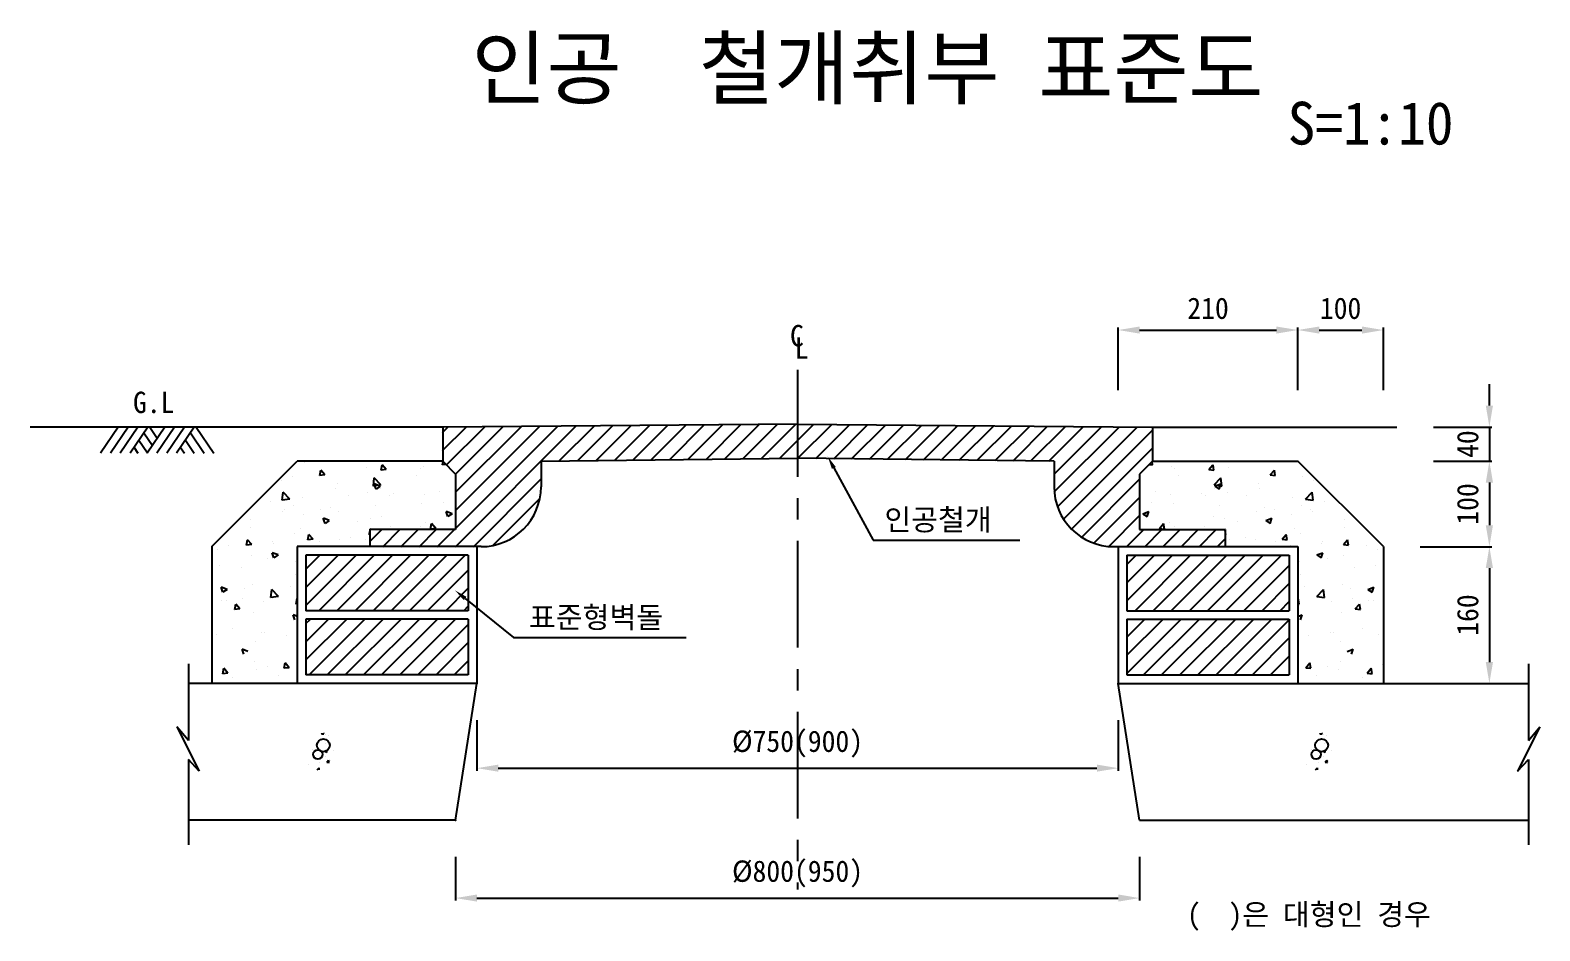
# Model space of a CAD drawing. Header units: millimetres. Extents: x -354 to 24098, y -15246 to 222.
# Drawn here: x 4740 to 6506, y -831 to 222 of the extents above; entities that cross this region are included whole.
import ezdxf
from ezdxf.enums import TextEntityAlignment as Align

# ---------------------------------------------------------------- set-up
doc = ezdxf.new("R2010")
doc.units = ezdxf.units.MM
doc.header["$LTSCALE"] = 100
doc.linetypes.add('CENTER', pattern=[2, 1.25, -0.25, 0.25, -0.25])
for name, color, linetype in [('TN-CNTL', 1, 'CENTER'), ('TN-CONC', 4, 'Continuous'), ('TN-CUTL', 1, 'CENTER'), ('TN-DIMS', 1, 'Continuous'), ('TN-GRND', 3, 'Continuous'), ('TN-LEAL', 1, 'Continuous'), ('TN-LEAT', 3, 'Continuous'), ('TN-PATT', 1, 'Continuous'), ('TN-STEL', 4, 'Continuous'), ('TN-TEX1', 6, 'Continuous'), ('TN-TEXT', 3, 'Continuous')]:
    doc.layers.add(name, color=color, linetype=linetype)
doc.styles.add('D', font='GulimChe.ttf')
doc.dimstyles.new('D', dxfattribs={"dimtxt": 2.5, "dimasz": 2.5, "dimexe": 1.25, "dimexo": 2, "dimgap": 1, "dimtad": 1, "dimdec": 0, "dimtxsty": 'D', "dimcen": 2.5, "dimclrd": 1, "dimclre": 1, "dimclrt": 7, "dimadec": 0, "dimazin": 0, "dimtfac": 1, "dimtdec": 0, "dimtmove": 0, "dimatfit": 3, "dimfxl": 0, "dimarcsym": 0})

# ---------------------------------------------------------------- blocks, each defined once
blk = doc.blocks.new('*X0')
at = {"color": 0}
for p, q in [((18333, 13863.2), (18337, 13862.8)), ((18337, 13862.8), (18336.3, 13866.5)), ((18359.5, 13861.3), (18359.5, 13861.3)), ((18362.4, 13858.4), (18362.4, 13858.4)), ((18402.7, 13857.1), (18407.5, 13862.8)), ((18408.7, 13856.5), (18407.6, 13862.8)), ((18425.3, 13859.8), (18425.3, 13859.8)), ((18425.6, 13866.7), (18425.6, 13866.7)), ((18498.1, 13866.9), (18498.7, 13866.6)), ((18498.7, 13866.6), (18498.8, 13866.9)), ((18324.5, 13853.4), (18324.5, 13853.4)), ((18367, 13849.8), (18367, 13849.8)), ((18402.7, 13857.1), (18408.7, 13856.6)), ((18408.9, 13839.2), (18416.7, 13847.3)), ((18409.7, 13837.7), (18416.7, 13840.4)), ((18414.6, 13834.3), (18416.7, 13840.4)), ((18417.8, 13837.8), (18416.7, 13847.3)), ((18460.2, 13841.4), (18460.2, 13841.4)), ((18474.5, 13850.8), (18479.3, 13856.5)), ((18474.5, 13850.8), (18480.4, 13850.3)), ((18480.4, 13850.3), (18479.3, 13856.5)), ((18512.1, 13848.9), (18512.1, 13848.9)), ((18525.3, 13843.9), (18525.3, 13843.9)), ((18340.4, 13830.9), (18340.4, 13830.9)), ((18358.3, 13828), (18358.3, 13828)), ((18393.8, 13828.6), (18393.8, 13828.6)), ((18399.2, 13827.3), (18399.2, 13827.3)), ((18408.9, 13839.2), (18417.8, 13837.8)), ((18409.6, 13835), (18409.6, 13835)), ((18409.7, 13837.7), (18414.6, 13834.3)), ((18424.3, 13830.6), (18424.3, 13830.6)), ((18447.2, 13826.4), (18447.2, 13826.4)), ((18462.2, 13835.5), (18462.2, 13835.5)), ((18500.6, 13824.1), (18500.6, 13824.1)), ((18515.6, 13822.6), (18523.4, 13830.8)), ((18515.6, 13822.6), (18524.5, 13821.3)), ((18524.5, 13821.2), (18523.4, 13830.7)), ((18325.6, 13805.4), (18332.6, 13808.1)), ((18325.6, 13805.4), (18330.6, 13802.1)), ((18330.6, 13802.1), (18332.6, 13808.1)), ((18336.1, 13819), (18336.1, 13819)), ((18361.5, 13817.4), (18361.5, 13817.4)), ((18414.9, 13815.2), (18414.9, 13815.2)), ((18458.9, 13808.1), (18458.9, 13808.1)), ((18468.3, 13812.9), (18468.3, 13812.9)), ((18479.5, 13810.2), (18479.5, 13810.2)), ((18510.9, 13815.6), (18510.9, 13815.6)), ((18521.6, 13810.7), (18521.6, 13810.7)), ((18524, 13807.7), (18524, 13807.7)), ((18537.8, 13820.2), (18537.8, 13820.2)), ((18344.9, 13788.1), (18349.7, 13793.9)), ((18344.9, 13788.1), (18350.9, 13787.6)), ((18350.9, 13787.6), (18349.7, 13793.9)), ((18357.1, 13794.7), (18357.1, 13794.7)), ((18362.8, 13790.2), (18362.8, 13790.2)), ((18372.9, 13787.8), (18372.9, 13787.8)), ((18398, 13791.1), (18398, 13791.1)), ((18408.4, 13801.7), (18408.4, 13801.7)), ((18420.9, 13786.9), (18421.4, 13787.6)), ((18421.2, 13800.2), (18421.2, 13800.2)), ((18421.6, 13786.9), (18421.4, 13787.6)), ((18435.8, 13796.1), (18435.8, 13796.1)), ((18469.3, 13797.4), (18476.3, 13800.1)), ((18469.3, 13797.4), (18474.3, 13794.1)), ((18474.3, 13794.1), (18476.4, 13800.1)), ((18499, 13804.4), (18499, 13804.4)), ((18503.4, 13788.2), (18503.4, 13788.2)), ((18561, 13789.4), (18561, 13789.4)), ((18561.8, 13798.2), (18561.8, 13798.2)), ((18422.6, 13781.3), (18421.7, 13785.9)), ((18421.7, 13781.4), (18422.6, 13781.3)), ((18427.3, 13775.5), (18427.3, 13775.5)), ((18445.1, 13778.2), (18445.1, 13778.2)), ((18457.7, 13774.8), (18457.7, 13774.8)), ((18480.7, 13773.3), (18480.7, 13773.3)), ((18488.3, 13775.6), (18493.1, 13781.3)), ((18488.3, 13775.6), (18494.3, 13775.1)), ((18494.3, 13775), (18493.2, 13781.3)), ((18509.7, 13782.3), (18509.7, 13782.3)), ((18534.1, 13771), (18534.1, 13771)), ((18535.6, 13773.3), (18535.6, 13773.3)), ((18560.1, 13769.3), (18564.9, 13775.1)), ((18566, 13768.8), (18564.9, 13775)), ((18497.7, 13768.3), (18497.7, 13768.3)), ((18529, 13757.2), (18536, 13759.9)), ((18529, 13757.2), (18534, 13753.8)), ((18534, 13753.8), (18536, 13759.8)), ((18541.6, 13753.2), (18541.6, 13753.2)), ((18559.8, 13756.1), (18559.8, 13756.1)), ((18560.1, 13769.3), (18566, 13768.8)), ((18587.4, 13768.8), (18587.4, 13768.8)), ((18599.9, 13763.2), (18599.9, 13763.2)), ((18508.5, 13749), (18508.5, 13749)), ((18572.5, 13742.1), (18572.5, 13742.1)), ((18597.5, 13745.4), (18597.5, 13745.4)), ((18509.3, 13733.8), (18509.3, 13733.8)), ((18514.6, 13719.9), (18514.6, 13719.9)), ((18528.9, 13708.7), (18536.6, 13716.8)), ((18537.8, 13707.3), (18536.7, 13716.8)), ((18558.6, 13722.8), (18558.6, 13722.8)), ((18568, 13717.7), (18568, 13717.7)), ((18588.7, 13716.9), (18595.7, 13719.6)), ((18588.7, 13716.9), (18593.7, 13713.6)), ((18593.7, 13713.5), (18595.7, 13719.6)), ((18506.7, 13705.8), (18507, 13706.1)), ((18506.7, 13700), (18508.2, 13699.8)), ((18508.2, 13699.8), (18507, 13706.1)), ((18507.2, 13715.8), (18507.2, 13715.8)), ((18528.9, 13708.7), (18537.8, 13707.3)), ((18535.7, 13706.5), (18535.7, 13706.5)), ((18546.1, 13702.7), (18546.1, 13702.7)), ((18571.2, 13706), (18571.2, 13706)), ((18573.9, 13694.1), (18578.7, 13699.8)), ((18579.9, 13693.6), (18578.8, 13699.8)), ((18589, 13704.2), (18589, 13704.2)), ((18595.8, 13703.6), (18595.8, 13703.6)), ((18506.7, 13685.4), (18511.7, 13687.3)), ((18509.7, 13681.3), (18511.7, 13687.3)), ((18557.4, 13689.5), (18557.4, 13689.5)), ((18573.9, 13694.1), (18579.9, 13693.6)), ((18544.9, 13666.6), (18544.9, 13666.6)), ((18548.1, 13666.8), (18548.1, 13666.8)), ((18582.7, 13671.5), (18582.7, 13671.5)), ((18601.4, 13664.6), (18601.4, 13664.6)), ((18519.8, 13663.3), (18519.8, 13663.3)), ((18556.1, 13656.2), (18556.1, 13656.2)), ((18564.4, 13644.4), (18571.4, 13647.1)), ((18569.4, 13641), (18571.4, 13647.1)), ((18606.7, 13662.6), (18606.7, 13662.6)), ((18516.1, 13625.1), (18520.9, 13630.9)), ((18522.1, 13624.6), (18520.9, 13630.9)), ((18556.4, 13632.1), (18556.4, 13632.1)), ((18605.4, 13629.3), (18605.4, 13629.3)), ((18516.1, 13625.1), (18522.1, 13624.6)), ((18518.6, 13627.1), (18518.6, 13627.1)), ((18528.6, 13615.7), (18528.6, 13615.7)), ((18541.3, 13626.6), (18541.3, 13626.6)), ((18554.9, 13622.9), (18554.9, 13622.9)), ((18582, 13613.5), (18582, 13613.5)), ((18587.8, 13618.9), (18592.6, 13624.6)), ((18587.8, 13618.9), (18593.8, 13618.3)), ((18593.8, 13618.3), (18592.6, 13624.6))]:
    blk.add_line(p, q, dxfattribs=at)
blk = doc.blocks.new('*X1')
at = {"color": 0}
for p, q in [((17506.7, 13879.3), (17534.6, 13907.2)), ((17506.7, 13900.5), (17513.2, 13907)), ((17511.2, 13862.5), (17556, 13907.3)), ((17521.7, 13766.9), (17663, 13908.2)), ((17521.7, 13788.2), (17641.6, 13908.1)), ((17521.7, 13809.4), (17620.2, 13907.9)), ((17521.7, 13830.7), (17598.8, 13907.7)), ((17521.7, 13851.9), (17577.4, 13907.5)), ((17643.1, 13867.2), (17684.4, 13908.4)), ((17664.6, 13867.4), (17705.7, 13908.6)), ((17686.1, 13867.7), (17727.1, 13908.8)), ((17707.5, 13867.9), (17748.5, 13908.9)), ((17729, 13868.2), (17769.9, 13909.1)), ((17750.4, 13868.4), (17791.3, 13909.3)), ((17771.9, 13868.7), (17812.7, 13909.5)), ((17793.3, 13868.9), (17834.1, 13909.6)), ((17814.8, 13869.1), (17855.5, 13909.8)), ((17836.3, 13869.4), (17876.9, 13910)), ((17857.7, 13869.6), (17898.2, 13910.2)), ((17879.2, 13869.9), (17919.6, 13910.3)), ((17900.6, 13870.1), (17940.7, 13910.2)), ((17922.1, 13870.4), (17961.8, 13910)), ((17943.1, 13870.1), (17982.8, 13909.9)), ((17964, 13869.9), (18003.8, 13909.7)), ((17985, 13869.6), (18024.9, 13909.5)), ((18006, 13869.4), (18045.9, 13909.3)), ((18026.9, 13869.2), (18067, 13909.2)), ((18047.9, 13868.9), (18088, 13909)), ((18068.9, 13868.7), (18109, 13908.8)), ((18089.9, 13868.4), (18130.1, 13908.6)), ((18110.8, 13868.2), (18151.1, 13908.5)), ((18131.8, 13868), (18172.2, 13908.3)), ((18152.8, 13867.7), (18193.2, 13908.1)), ((18173.8, 13867.5), (18214.2, 13908)), ((18194.7, 13867.2), (18235.3, 13907.8)), ((18215.7, 13867), (18256.3, 13907.6)), ((18221.7, 13851.8), (18277.4, 13907.4)), ((18222, 13830.9), (18298.4, 13907.3)), ((18225.8, 13813.5), (18319.4, 13907.1)), ((18232.8, 13799.2), (18336.7, 13903.2)), ((18242.2, 13787.5), (18336.7, 13882)), ((17542.9, 13766.9), (17621.7, 13845.8)), ((18254, 13778), (18321.7, 13845.8)), ((17565.5, 13768.3), (17620.4, 13823.2)), ((18268.2, 13771), (18321.7, 13824.6)), ((18285.6, 13767.2), (18321.7, 13803.3)), ((17421.7, 13773.1), (17435.6, 13786.9)), ((17436.8, 13766.9), (17456.8, 13786.9)), ((17458, 13766.9), (17478, 13786.9)), ((17479.3, 13766.9), (17499.3, 13786.9)), ((17500.5, 13766.9), (17520.5, 13786.9)), ((18306.6, 13766.9), (18326.6, 13786.9)), ((18327.8, 13766.9), (18347.8, 13786.9)), ((18349, 13766.9), (18369, 13786.9)), ((18370.2, 13766.9), (18390.2, 13786.9)), ((18391.4, 13766.9), (18411.4, 13786.9)), ((18412.6, 13766.9), (18421.7, 13776.1))]:
    blk.add_line(p, q, dxfattribs=at)
blk = doc.blocks.new('*X2')
at = {"color": 0}
for p, q in [((17346.7, 13698.1), (17405.6, 13756.9)), ((17346.7, 13719.3), (17384.4, 13756.9)), ((17346.7, 13740.5), (17363.2, 13756.9)), ((17361.8, 13691.9), (17426.8, 13756.9)), ((17383, 13691.9), (17448, 13756.9)), ((17404.3, 13691.9), (17469.3, 13756.9)), ((17425.5, 13691.9), (17490.5, 13756.9)), ((17446.7, 13691.9), (17511.7, 13756.9)), ((17467.9, 13691.9), (17532.9, 13756.9)), ((18306.7, 13745.9), (18317.8, 13756.9)), ((18306.7, 13724.7), (18339, 13756.9)), ((18306.7, 13703.5), (18360.2, 13756.9)), ((18316.4, 13691.9), (18381.4, 13756.9)), ((18337.6, 13691.9), (18402.6, 13756.9)), ((18358.8, 13691.9), (18423.8, 13756.9)), ((18380.1, 13691.9), (18445.1, 13756.9)), ((18401.3, 13691.9), (18466.3, 13756.9)), ((18422.5, 13691.9), (18487.5, 13756.9)), ((17489.1, 13691.9), (17536.7, 13739.6)), ((18443.7, 13691.9), (18496.7, 13745)), ((17510.3, 13691.9), (17536.7, 13718.4)), ((18464.9, 13691.9), (18496.7, 13723.8)), ((18486.1, 13691.9), (18496.7, 13702.6)), ((17346.7, 13634.4), (17394.3, 13681.9)), ((17346.7, 13655.7), (17373, 13681.9)), ((17346.7, 13676.9), (17351.8, 13681.9)), ((17350.5, 13616.9), (17415.5, 13681.9)), ((17371.7, 13616.9), (17436.7, 13681.9)), ((17392.9, 13616.9), (17457.9, 13681.9)), ((17414.1, 13616.9), (17479.1, 13681.9)), ((17435.3, 13616.9), (17500.3, 13681.9)), ((17456.5, 13616.9), (17521.5, 13681.9)), ((17531.5, 13691.9), (17536.7, 13697.2)), ((18306.7, 13661.1), (18327.6, 13681.9)), ((18306.7, 13639.8), (18348.8, 13681.9)), ((18306.7, 13618.6), (18370.1, 13681.9)), ((18326.3, 13616.9), (18391.3, 13681.9)), ((18347.5, 13616.9), (18412.5, 13681.9)), ((18368.7, 13616.9), (18433.7, 13681.9)), ((18389.9, 13616.9), (18454.9, 13681.9)), ((18411.1, 13616.9), (18476.1, 13681.9)), ((18432.3, 13616.9), (18496.7, 13681.4)), ((17477.7, 13616.9), (17536.7, 13675.9)), ((17499, 13616.9), (17536.7, 13654.7)), ((18453.6, 13616.9), (18496.7, 13660.1)), ((17520.2, 13616.9), (17536.7, 13633.5)), ((18474.8, 13616.9), (18496.7, 13638.9)), ((18496, 13616.9), (18496.7, 13617.7))]:
    blk.add_line(p, q, dxfattribs=at)
blk = doc.blocks.new('*X3')
at = {"color": 0}
for p, q in [((20861.9, 10089.7), (20862.4, 10090.3)), ((20861.9, 10089.7), (20867.9, 10089.2)), ((20867.9, 10089.1), (20867.3, 10092.3)), ((20872.3, 10087.4), (20872.3, 10087.4)), ((20873.3, 10063.1), (20873.3, 10063.1)), ((20880.5, 10085.2), (20880.5, 10085.2)), ((20883.8, 10052.9), (20883.8, 10052.9)), ((20826.4, 10009.9), (20826.4, 10009.9)), ((20839.5, 10047.8), (20839.5, 10047.8)), ((20846, 10047.9), (20846, 10047.9)), ((20857.5, 10013.5), (20857.5, 10013.5)), ((20860.8, 10041.8), (20860.8, 10041.8)), ((20869.9, 10044), (20876.9, 10046.7)), ((20869.9, 10044), (20874.9, 10040.6)), ((20872.1, 10029.8), (20872.1, 10029.8)), ((20874.9, 10040.6), (20876.9, 10046.6)), ((20875.8, 10014.5), (20880.6, 10020.2)), ((20875.8, 10014.5), (20881.7, 10013.9)), ((20881.7, 10013.9), (20880.6, 10020.2)), ((20884.8, 10019.9), (20884.8, 10019.9)), ((20892.9, 10045.6), (20892.9, 10045.6)), ((20850.5, 9994.9), (20855.4, 9999.9)), ((20856, 9994.7), (20855.4, 9999.9))]:
    blk.add_line(p, q, dxfattribs=at)
blk = doc.blocks.new('*D37')
at = {"layer": 'DEFPOINTS', "color": 0}
for p in [(5237.6, -741.9), (6037.6, -741.9), (6037.6, -793.1)]:
    blk.add_point(p, dxfattribs=at)
at = {"layer": 'TN-DIMS', "color": 1, "lineweight": -2}
for p, q in [((5237.6, -744.9), (5237.6, -796.1)), ((6037.6, -744.9), (6037.6, -796.1)), ((5262.6, -793.1), (6012.6, -793.1))]:
    blk.add_line(p, q, dxfattribs=at)
at = {"layer": 'TN-DIMS', "color": 1}
for points in [[(5262.6, -788.9), (5262.6, -797.2), (5237.6, -793.1)], [(6012.6, -788.9), (6012.6, -797.2), (6037.6, -793.1)]]:
    blk.add_solid(points, dxfattribs=at)
at = {"layer": 'TN-DIMS', "color": 3, "insert": (5637.6, -764.9), "char_height": 25, "attachment_point": 5, "style": 'D'}
blk.add_mtext('Ø800(950)', dxfattribs=at)
blk = doc.blocks.new('*D38')
at = {"layer": 'DEFPOINTS', "color": 0}
for p in [(5262.6, -581.9), (6012.6, -581.9), (6012.6, -641.1)]:
    blk.add_point(p, dxfattribs=at)
at = {"layer": 'TN-DIMS', "color": 1, "lineweight": -2}
for p, q in [((5262.6, -584.9), (5262.6, -644.1)), ((6012.6, -584.9), (6012.6, -644.1)), ((5287.6, -641.1), (5987.6, -641.1))]:
    blk.add_line(p, q, dxfattribs=at)
at = {"layer": 'TN-DIMS', "color": 1}
for points in [[(5287.6, -636.9), (5287.6, -645.2), (5262.6, -641.1)], [(5987.6, -636.9), (5987.6, -645.2), (6012.6, -641.1)]]:
    blk.add_solid(points, dxfattribs=at)
at = {"layer": 'TN-DIMS', "color": 3, "insert": (5637.6, -612.9), "char_height": 25, "attachment_point": 5, "style": 'D'}
blk.add_mtext('Ø750(900)', dxfattribs=at)
blk = doc.blocks.new('*D39')
at = {"layer": 'DEFPOINTS', "color": 0}
for p in [(6222.6, -128.4), (6012.6, -201.6), (6222.6, -201.9)]:
    blk.add_point(p, dxfattribs=at)
at = {"layer": 'TN-DIMS', "color": 1, "lineweight": -2}
for p, q in [((6012.6, -198.6), (6012.6, -125.4)), ((6037.6, -128.4), (6197.6, -128.4)), ((6222.6, -198.9), (6222.6, -125.4))]:
    blk.add_line(p, q, dxfattribs=at)
at = {"layer": 'TN-DIMS', "color": 1}
for points in [[(6037.6, -124.3), (6037.6, -132.6), (6012.6, -128.4)], [(6197.6, -124.3), (6197.6, -132.6), (6222.6, -128.4)]]:
    blk.add_solid(points, dxfattribs=at)
at = {"layer": 'TN-DIMS', "color": 3, "insert": (6117.6, -103.1), "char_height": 25, "attachment_point": 5, "style": 'D'}
blk.add_mtext('210', dxfattribs=at)
blk = doc.blocks.new('*D40')
at = {"layer": 'DEFPOINTS', "color": 0}
for p in [(6322.6, -128.4), (6222.6, -201.9), (6322.6, -201.9)]:
    blk.add_point(p, dxfattribs=at)
at = {"layer": 'TN-DIMS', "color": 1, "lineweight": -2}
for p, q in [((6222.6, -198.9), (6222.6, -125.4)), ((6247.6, -128.4), (6297.6, -128.4)), ((6322.6, -198.9), (6322.6, -125.4))]:
    blk.add_line(p, q, dxfattribs=at)
at = {"layer": 'TN-DIMS', "color": 1}
for points in [[(6247.6, -124.3), (6247.6, -132.6), (6222.6, -128.4)], [(6297.6, -124.3), (6297.6, -132.6), (6322.6, -128.4)]]:
    blk.add_solid(points, dxfattribs=at)
at = {"layer": 'TN-DIMS', "color": 3, "insert": (6272.6, -103.1), "char_height": 25, "attachment_point": 5, "style": 'D'}
blk.add_mtext('100', dxfattribs=at)
blk = doc.blocks.new('*D41')
at = {"layer": 'DEFPOINTS', "color": 0}
for p in [(6378.3, -241.9), (6378.3, -281.9), (6446.6, -281.9)]:
    blk.add_point(p, dxfattribs=at)
at = {"layer": 'TN-DIMS', "color": 1, "lineweight": -2}
for p, q in [((6446.6, -216.9), (6446.6, -191.9)), ((6381.3, -241.9), (6449.6, -241.9)), ((6446.6, -241.9), (6446.6, -281.9)), ((6381.3, -281.9), (6449.6, -281.9)), ((6446.6, -306.9), (6446.6, -331.9))]:
    blk.add_line(p, q, dxfattribs=at)
at = {"layer": 'TN-DIMS', "color": 1}
for points in [[(6442.4, -216.9), (6450.8, -216.9), (6446.6, -241.9)], [(6442.4, -306.9), (6450.8, -306.9), (6446.6, -281.9)]]:
    blk.add_solid(points, dxfattribs=at)
at = {"layer": 'TN-DIMS', "color": 3, "insert": (6421.3, -261.9), "char_height": 25, "attachment_point": 5, "rotation": 90, "style": 'D'}
blk.add_mtext('40', dxfattribs=at)
blk = doc.blocks.new('*D42')
at = {"layer": 'DEFPOINTS', "color": 0}
for p in [(6378.3, -281.9), (6362.6, -381.9), (6446.6, -381.9)]:
    blk.add_point(p, dxfattribs=at)
at = {"layer": 'TN-DIMS', "color": 1, "lineweight": -2}
for p, q in [((6381.3, -281.9), (6449.6, -281.9)), ((6446.6, -306.9), (6446.6, -356.9)), ((6365.6, -381.9), (6449.6, -381.9))]:
    blk.add_line(p, q, dxfattribs=at)
at = {"layer": 'TN-DIMS', "color": 1}
for points in [[(6442.4, -306.9), (6450.8, -306.9), (6446.6, -281.9)], [(6442.4, -356.9), (6450.8, -356.9), (6446.6, -381.9)]]:
    blk.add_solid(points, dxfattribs=at)
at = {"layer": 'TN-DIMS', "color": 3, "insert": (6421.3, -331.9), "char_height": 25, "attachment_point": 5, "rotation": 90, "style": 'D'}
blk.add_mtext('100', dxfattribs=at)
blk = doc.blocks.new('*D43')
at = {"layer": 'DEFPOINTS', "color": 0}
for p in [(6362.6, -381.9), (6362.6, -541.9), (6446.6, -541.9)]:
    blk.add_point(p, dxfattribs=at)
at = {"layer": 'TN-DIMS', "color": 1, "lineweight": -2}
for p, q in [((6365.6, -381.9), (6449.6, -381.9)), ((6446.6, -406.9), (6446.6, -516.9)), ((6365.6, -541.9), (6449.6, -541.9))]:
    blk.add_line(p, q, dxfattribs=at)
at = {"layer": 'TN-DIMS', "color": 1}
for points in [[(6442.4, -406.9), (6450.8, -406.9), (6446.6, -381.9)], [(6442.4, -516.9), (6450.8, -516.9), (6446.6, -541.9)]]:
    blk.add_solid(points, dxfattribs=at)
at = {"layer": 'TN-DIMS', "color": 3, "insert": (6421.3, -461.9), "char_height": 25, "attachment_point": 5, "rotation": 90, "style": 'D'}
blk.add_mtext('160', dxfattribs=at)

msp = doc.modelspace()

# ---------------------------------------------------------------- linework, layer by layer
at = {"layer": 'TN-CNTL', "linetype": 'CENTER'}
msp.add_line((5637.59, -175.05), (5637.59, -783.14), dxfattribs=at)
at = {"layer": 'TN-CONC'}
for p, q in [((4952.59, -381.88), (5052.59, -281.88)), ((5222.59, -281.88), (5052.59, -281.88)), ((6052.59, -281.88), (6222.59, -281.88)), ((6322.59, -381.88), (6222.59, -281.88)), ((4952.59, -381.88), (4952.59, -541.88)), ((5137.59, -381.88), (5052.59, -381.88)), ((5052.59, -381.88), (5052.59, -541.88)), ((5262.59, -381.88), (5262.59, -541.88)), ((6012.59, -381.88), (6012.59, -541.88)), ((6137.59, -381.88), (6222.59, -381.88)), ((6222.59, -381.88), (6222.59, -541.88)), ((6322.59, -381.88), (6322.59, -541.88)), ((5062.59, -391.88), (5062.59, -456.88)), ((5252.59, -391.88), (5062.59, -391.88)), ((5252.59, -391.88), (5252.59, -456.88)), ((6022.59, -391.88), (6212.59, -391.88)), ((6022.59, -391.88), (6022.59, -456.88)), ((6212.59, -391.88), (6212.59, -456.88)), ((5252.59, -456.88), (5062.59, -456.88)), ((6022.59, -456.88), (6212.59, -456.88)), ((5062.59, -466.88), (5062.59, -531.88)), ((5252.59, -466.88), (5062.59, -466.88)), ((5252.59, -466.88), (5252.59, -531.88)), ((6022.59, -466.88), (6212.59, -466.88)), ((6022.59, -466.88), (6022.59, -531.88)), ((6212.59, -466.88), (6212.59, -531.88)), ((5052.59, -541.88), (4925.26, -541.88)), ((5262.59, -541.88), (5052.59, -541.88)), ((5252.59, -531.88), (5062.59, -531.88)), ((5237.59, -701.88), (5262.59, -541.88)), ((6012.59, -541.88), (6222.59, -541.88)), ((6037.59, -701.88), (6012.59, -541.88)), ((6022.59, -531.88), (6212.59, -531.88)), ((6222.59, -541.88), (6492.18, -541.88)), ((5237.59, -701.88), (4925.26, -701.88)), ((6037.59, -701.88), (6492.18, -701.88))]:
    msp.add_line(p, q, dxfattribs=at)
at = {"layer": 'TN-CONC', "linetype": 'ByBlock'}
for p in [(5262.59, -541.88), (6012.59, -541.88), (5237.59, -701.88)]:
    msp.add_point(p, dxfattribs=at)
at = {"layer": 'TN-CUTL'}
for p, q in [((4925.26, -519.19), (4925.26, -608.75)), ((6492.18, -519.19), (6492.18, -608.75)), ((4925.26, -631.08), (4925.26, -730.87)), ((6492.18, -631.08), (6492.18, -730.87))]:
    msp.add_line(p, q, dxfattribs=at)
for points in [[(4925.26, -608.75), (4911.88, -592.62), (4937.95, -644.72), (4925.26, -631.08)], [(6492.18, -608.75), (6505.56, -592.62), (6479.5, -644.72), (6492.18, -631.08)]]:
    msp.add_lwpolyline(points, dxfattribs=at)
at = {"layer": 'TN-GRND'}
for p, q in [((5222.59, -241.88), (4740.24, -241.88)), ((5637.59, -238.47), (5222.59, -241.88)), ((5637.59, -238.47), (6052.59, -241.88)), ((6052.59, -241.88), (6338.32, -241.88))]:
    msp.add_line(p, q, dxfattribs=at)
at = {"layer": 'TN-LEAL'}
for p, q in [((5680.03, -289.72), (5725.95, -374.43)), ((5725.95, -374.43), (5897.38, -374.43)), ((5248.83, -442.5), (5305.27, -487.99)), ((5305.27, -487.99), (5507.42, -487.99))]:
    msp.add_line(p, q, dxfattribs=at)
for points in [[(5677.83, -290.91), (5682.23, -288.53), (5672.88, -276.53)], [(5247.26, -444.45), (5250.4, -440.56), (5237.15, -433.09)]]:
    msp.add_solid(points, dxfattribs=at)
at = {"layer": 'TN-PATT'}
for p, q in [((4843.28, -241.88), (4822.6, -272.61)), ((4854.76, -241.88), (4834.08, -272.61)), ((4866.25, -241.88), (4845.57, -272.61)), ((4877.74, -241.88), (4857.06, -272.61)), ((4897.66, -241.88), (4876.98, -272.61)), ((4880.04, -241.88), (4888.85, -254.97)), ((4909.15, -241.88), (4888.47, -272.61)), ((4920.63, -241.88), (4899.95, -272.61)), ((4932.12, -241.88), (4911.44, -272.61)), ((4934.42, -241.88), (4955.1, -272.61)), ((4867.4, -257.25), (4877.36, -272.04)), ((4873.15, -248.71), (4883.1, -263.51)), ((4921.78, -257.25), (4932.12, -272.61)), ((4927.53, -248.71), (4943.61, -272.61)), ((4861.66, -265.78), (4866.25, -272.61)), ((4916.04, -265.78), (4920.63, -272.61))]:
    msp.add_line(p, q, dxfattribs=at)
for centre, radius in [((5082.97, -614.33), 7.53), ((6250.38, -614.33), 7.53), ((5076.58, -624.98), 5.43), ((6243.99, -624.98), 5.43)]:
    msp.add_circle(centre, radius, dxfattribs=at)
at = {"layer": 'TN-STEL'}
for p, q in [((5222.59, -241.88), (5222.59, -281.88)), ((6052.59, -241.88), (6052.59, -281.88)), ((5222.59, -281.88), (5237.59, -296.88)), ((5337.59, -281.88), (5637.59, -278.47)), ((5337.59, -281.88), (5337.59, -311.88)), ((5937.59, -281.88), (5637.59, -278.47)), ((5937.59, -281.88), (5937.59, -311.88)), ((6052.59, -281.88), (6037.59, -296.88)), ((5237.59, -296.88), (5237.59, -361.88)), ((6037.59, -296.88), (6037.59, -361.88)), ((5137.59, -361.88), (5137.59, -381.88)), ((5237.59, -361.88), (5137.59, -361.88)), ((6037.59, -361.88), (6137.59, -361.88)), ((6137.59, -361.88), (6137.59, -381.88)), ((5267.59, -381.88), (5137.59, -381.88)), ((6007.59, -381.88), (6137.59, -381.88))]:
    msp.add_line(p, q, dxfattribs=at)
for centre, start, end in [((5267.59, -311.88), 270, 0), ((6007.59, -311.88), 180, 270)]:
    msp.add_arc(centre, 70, start, end, dxfattribs=at)

# ---------------------------------------------------------------- block references
at = {"layer": 'TN-PATT'}
for name in ['*X1', '*X0', '*X2']:
    msp.add_blockref(name, (-12284.16, -14148.83), dxfattribs=at)
at = {"layer": 'TN-PATT', "xscale": -1.000000000000227}
msp.add_blockref('*X0', (23559.34, -14148.83), dxfattribs=at)
at = {"layer": 'TN-PATT', "xscale": 0.4444444444447981, "yscale": 0.4444444444447981, "zscale": 0.4444444444447981}
for p in [(-4191.06, -5085.12), (-3023.65, -5085.12)]:
    msp.add_blockref('*X3', p, dxfattribs=at)

# ---------------------------------------------------------------- texts
at = {"layer": 'TN-LEAT', "style": 'D'}
for s, p in [('인공철개', (5801.87, -362.82)), ('표준형벽돌', (5401.95, -477.01))]:
    msp.add_text(s, height=25, dxfattribs=at).set_placement(p, align=Align.CENTER)
at = {"layer": 'TN-TEX1', "style": 'D'}
msp.add_text('인공  철개취부 표준도', height=70, dxfattribs=at).set_placement((5719.35, 143.12), align=Align.CENTER)
msp.add_text('S=1:10', height=50, dxfattribs=at).set_placement((6210.75, 88.66))
at = {"layer": 'TN-TEXT', "style": 'D'}
for s, p in [('C', (5628.74, -147.49)), ('L', (5634.27, -162.03)), ('(  )은 대형인 경우', (6093, -824.74))]:
    msp.add_text(s, height=25, dxfattribs=at).set_placement(p)
msp.add_text('G.L', height=25, dxfattribs=at).set_placement((4884.74, -225.54), align=Align.CENTER)

# ---------------------------------------------------------------- dimensions: what is measured, and where the dimension line sits
at = {"layer": 'TN-DIMS'}
for base, p1, p2, picture, middle in [((6222.59, -128.45), (6012.59, -201.55), (6222.59, -201.88), '*D39', (6117.59, -103.11)), ((6322.59, -128.45), (6222.59, -201.88), (6322.59, -201.88), '*D40', (6272.59, -103.11))]:
    dim = msp.add_linear_dim(base=base, p1=p1, p2=p2, dimstyle='D', override={"dimscale": 10, "dimexe": 0.3, "dimexo": 0.3, "dimgap": 1.25, "dimlunit": 6, "dimclrt": 3, "dimtix": 1, "dimtmove": 2}, dxfattribs=at)
    dim.commit()
    dim.dimension.update_dxf_attribs({"geometry": picture, "text_midpoint": middle})
for base, p1, p2, picture, middle in [((6446.6, -281.88), (6378.32, -241.88), (6378.32, -281.88), '*D41', (6421.28, -261.88)), ((6446.6, -381.88), (6378.32, -281.88), (6362.59, -381.88), '*D42', (6421.27, -331.88)), ((6446.6, -541.88), (6362.59, -381.88), (6362.59, -541.88), '*D43', (6421.27, -461.88))]:
    dim = msp.add_linear_dim(base=base, p1=p1, p2=p2, angle=90, dimstyle='D', override={"dimscale": 10, "dimexe": 0.3, "dimexo": 0.3, "dimgap": 1.25, "dimlunit": 6, "dimclrt": 3, "dimtix": 1, "dimtmove": 2}, dxfattribs=at)
    dim.commit()
    dim.dimension.update_dxf_attribs({"geometry": picture, "text_midpoint": middle})
for base, p1, p2, text, picture, middle in [((6012.59, -641.07), (5262.59, -581.88), (6012.59, -581.88), 'Ø<>(900)', '*D38', (5637.59, -612.86)), ((6037.59, -793.06), (5237.59, -741.88), (6037.59, -741.88), 'Ø<>(950)', '*D37', (5637.59, -764.85))]:
    dim = msp.add_linear_dim(base=base, p1=p1, p2=p2, text=text, dimstyle='D', override={"dimscale": 10, "dimexe": 0.3, "dimexo": 0.3, "dimgap": 1.25, "dimlunit": 6, "dimclrt": 3, "dimtix": 1, "dimtmove": 2}, dxfattribs=at)
    dim.commit()
    dim.dimension.update_dxf_attribs({"geometry": picture, "text_midpoint": middle})

doc.saveas('drawing.dxf')
